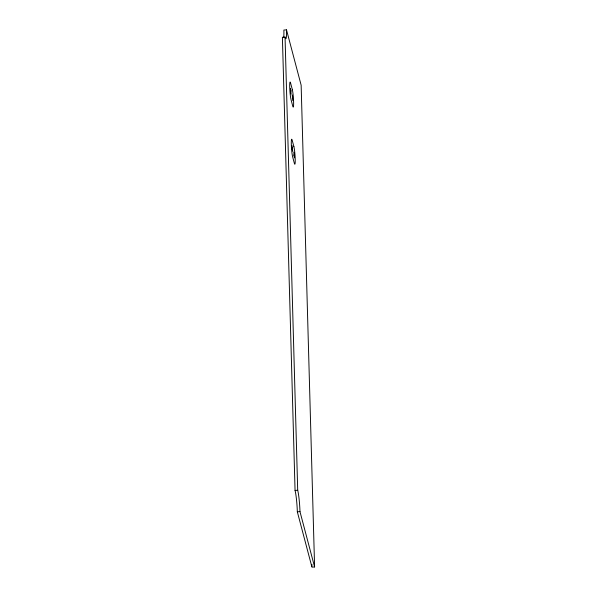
<?xml version="1.0" encoding="UTF-8"?>
<svg xmlns="http://www.w3.org/2000/svg" width="597" height="597" viewBox="0 0 597 597"><rect width="100%" height="100%" fill="white"/><g stroke="black" fill="none" stroke-linecap="round" stroke-linejoin="round"><path stroke-width="0.9" d="M290.612 92.289L291.008 90.341M292.329 98.766L292.724 96.826M292.209 149.466L292.605 147.526M293.925 155.951L294.321 154.011M286.515 29.85A15.992 1.492 85.7 0 1 285.045 37.074L282.396 37.275L295.06 490.45A15.992 1.492 85.7 0 1 297.328 511.816L311.955 567.15L314.604 566.949L301.142 85.184L286.515 29.85L283.866 30.051A15.992 1.492 85.7 0 1 283.694 37.521M295.06 490.45L297.702 490.249L285.045 37.074M297.328 511.816L299.97 511.614L314.604 566.949M292.217 94.923L292.828 100.677M290.508 88.438L291.112 94.192M293.814 152.101L294.425 157.854M292.105 145.623L292.717 151.377M311.88 564.352L311.933 566.217M297.702 490.249A15.992 1.492 85.7 0 1 299.97 511.614M292.291 89.46L290.575 82.976A9.328 0.873 85.7 0 0 289.717 87.184A9.328 0.873 85.7 0 0 291.045 99.654L292.754 106.139A9.328 0.873 85.7 0 0 293.612 101.923A9.328 0.873 85.7 0 0 292.291 89.46M293.888 146.638L292.172 140.161A9.328 0.873 85.7 0 0 291.314 144.37A9.328 0.873 85.7 0 0 292.642 156.839L294.358 163.317A9.328 0.873 85.7 0 0 295.209 159.108A9.328 0.873 85.7 0 0 293.888 146.638"/></g></svg>
